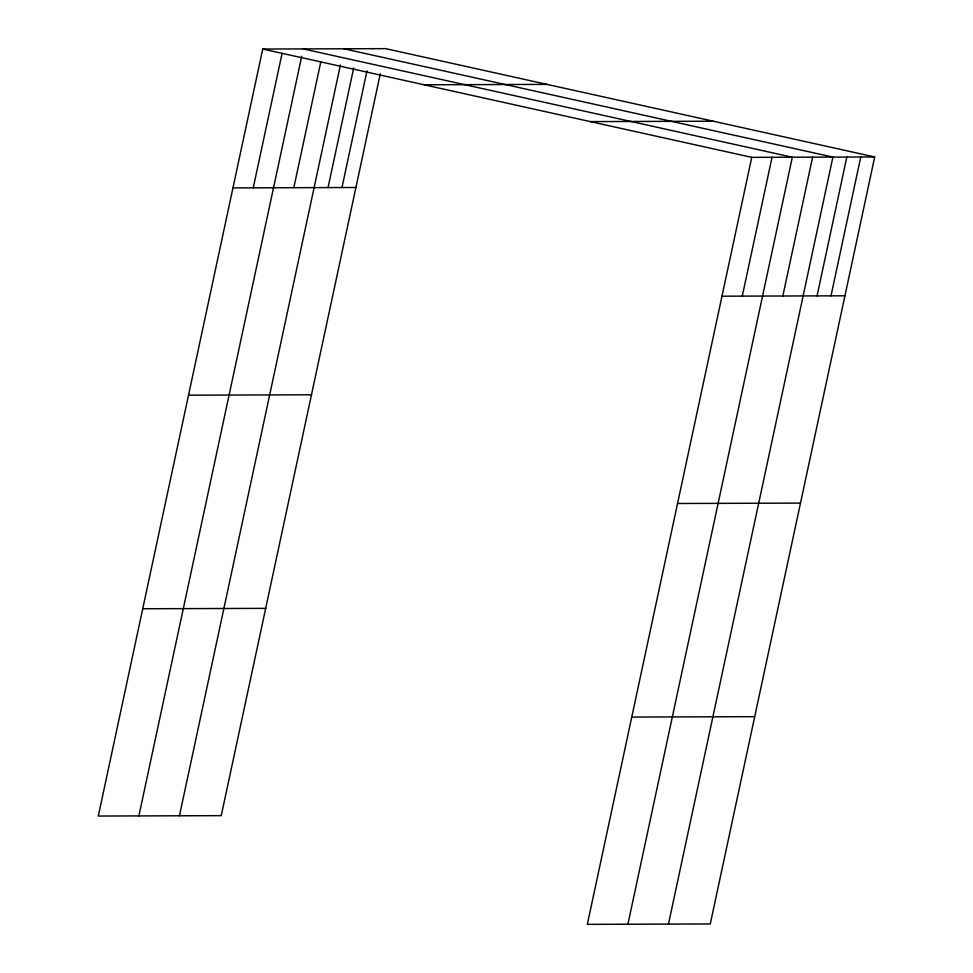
<?xml version="1.0" encoding="UTF-8"?>
<svg xmlns="http://www.w3.org/2000/svg" width="973" height="973" viewBox="0 0 973 973"><rect width="100%" height="100%" fill="white"/><g stroke="black" fill="none" stroke-linecap="round" stroke-linejoin="round"><path stroke-width="1.46" d="M874.703 156.957L751.752 157.346L587.327 924.35L710.266 923.961L874.703 156.957L385.673 48.65L262.734 49.039L98.297 816.043L221.248 815.654L380.297 73.766M253.248 187.825L282.073 53.406M138.871 815.921L301.715 56.3M293.822 187.704L320.737 62.138M179.446 815.788L340.392 65.033M328.047 187.594L353.698 67.94M341.973 187.546L366.991 70.847M742.277 296.133L772.039 157.285M627.901 924.216L792.326 157.212L303.308 48.918M782.839 295.999L812.613 157.152M668.463 924.095L832.9 157.091L343.87 48.784M817.065 295.889L846.826 157.042M831.003 295.853L860.764 156.994M424.106 84.785L547.057 84.396M590.38 121.601L713.318 121.211M232.961 187.898L355.911 187.497M721.99 296.193L844.929 295.804M188.531 395.184L311.469 394.795M677.549 503.491L800.487 503.102M142.739 608.757L265.678 608.368M631.769 717.065L754.707 716.663M262.734 49.039L751.752 157.346"/></g></svg>
